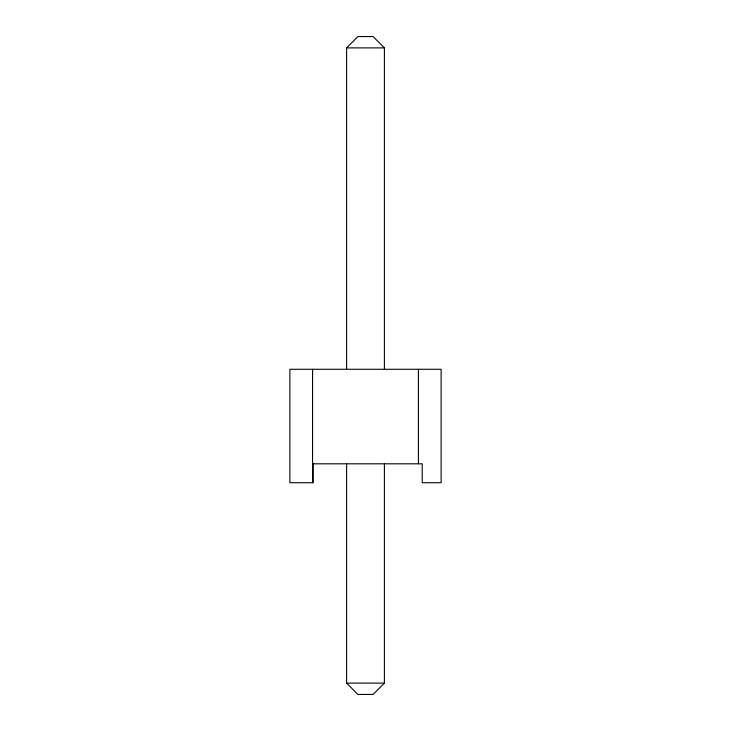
<?xml version="1.0" encoding="UTF-8"?>
<svg xmlns="http://www.w3.org/2000/svg" width="731" height="731" viewBox="0 0 731 731"><rect width="100%" height="100%" fill="white"/><g stroke="black" fill="none" stroke-linecap="round" stroke-linejoin="round"><path stroke-width="1.1" d="M346.595 369.283L346.595 47.89L357.934 36.55L373.066 36.55L384.405 47.89L384.405 369.283M384.405 463.81L384.405 683.11L373.066 694.45L357.934 694.45L346.595 683.11L346.595 463.81M346.595 47.89L384.405 47.89M312.566 463.81L422.216 463.81L422.216 482.716L441.122 482.716L441.122 369.283L289.878 369.283L289.878 482.716L313.188 482.716L313.188 463.81M346.595 683.11L384.405 683.11M418.434 369.283L418.434 463.81M312.566 369.283L312.566 482.716"/></g></svg>
